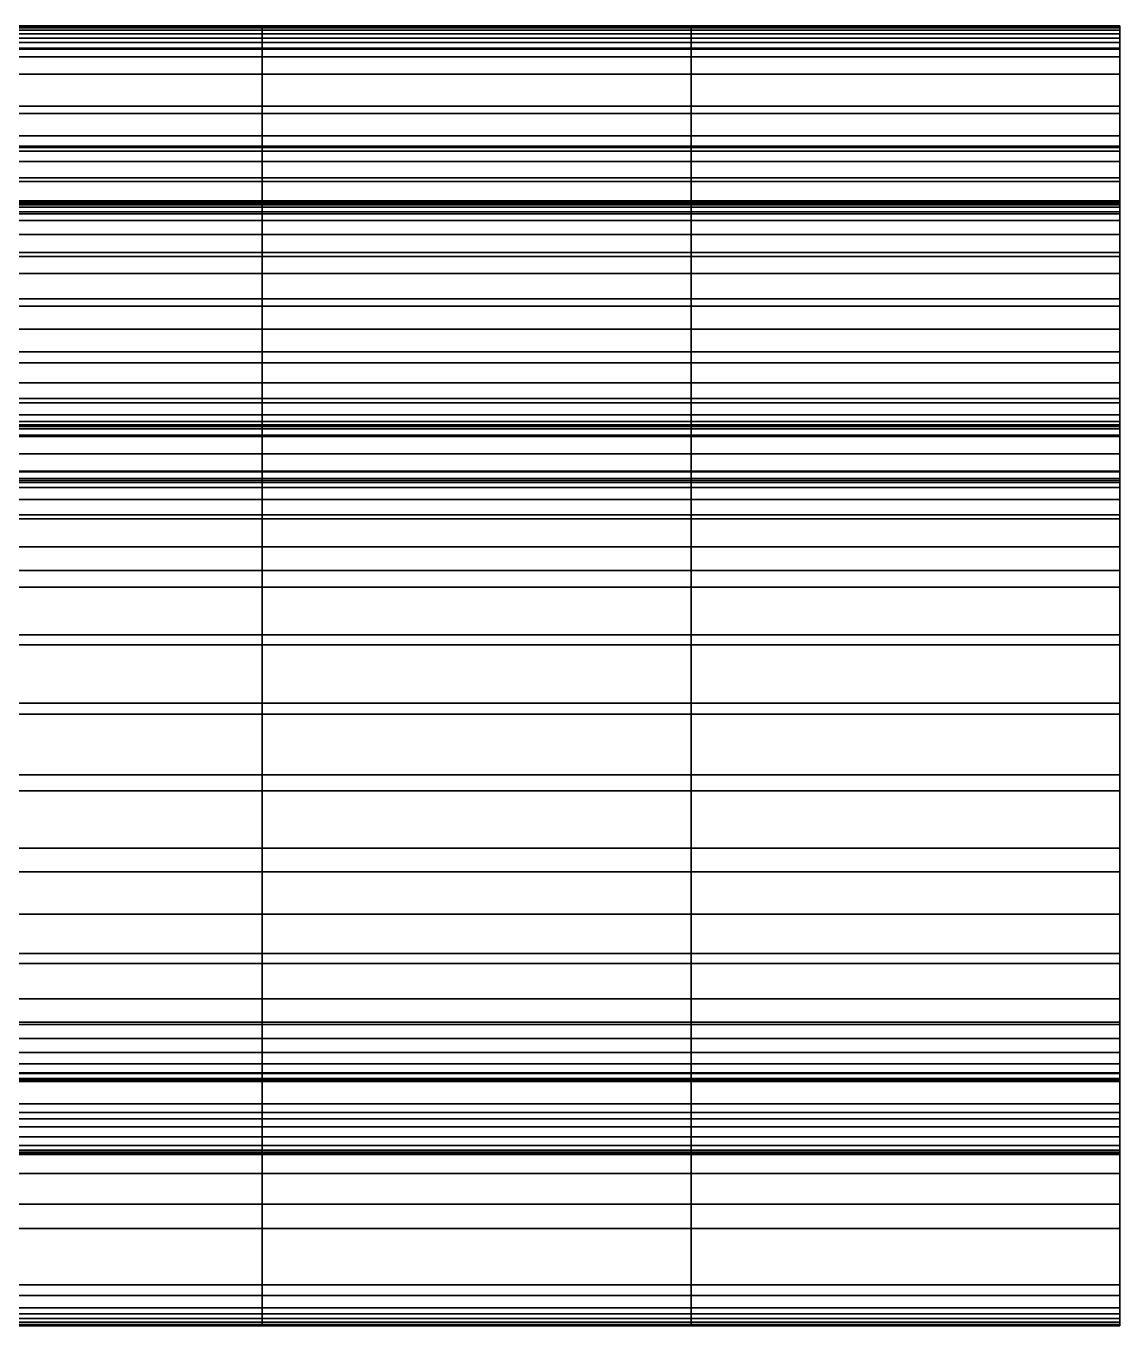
# Model space of a CAD drawing. Header units: inches. Extents: x -89 to 111, y 0 to 7.
# Drawn here: x 104.7 to 111, y 0 to 7.48 of the extents above; entities that cross this region are included whole.
import ezdxf

# ---------------------------------------------------------------- set-up
doc = ezdxf.new("R2010")
doc.units = ezdxf.units.IN
doc.header["$MEASUREMENT"] = 0

msp = doc.modelspace()

# ---------------------------------------------------------------- linework, layer by layer
for points in [[(106.0617, 7.4826, -2.2074), (103.5926, 7.4826, -2.2074), (103.5926, 7.4843, -2.2062), (106.0617, 7.4843, -2.2062)], [(106.0617, 7.4843, -2.2062), (103.5926, 7.4843, -2.2062), (103.5926, 7.4817, -2.0206), (106.0617, 7.4817, -2.0206)], [(106.0617, 7.4778, -2.2079), (103.5926, 7.4778, -2.2079), (103.5926, 7.4826, -2.2074), (106.0617, 7.4826, -2.2074)], [(106.0617, 7.4817, -2.0206), (103.5926, 7.4817, -2.0206), (103.5926, 7.474, -1.4671), (106.0617, 7.474, -1.4671)], [(106.0617, 7.3502, -2.2079), (103.5926, 7.3502, -2.2079), (103.5926, 7.4778, -2.2079), (106.0617, 7.4778, -2.2079)], [(106.0617, 7.474, -1.4671), (103.5926, 7.474, -1.4671), (103.5926, 7.46, -0.9005), (106.0617, 7.46, -0.9005)], [(106.0617, 7.46, -0.9005), (103.5926, 7.46, -0.9005), (103.5926, 7.4385, -0.6755), (106.0617, 7.4385, -0.6755)], [(106.0617, 7.4385, -0.6755), (103.5926, 7.4385, -0.6755), (103.5926, 7.4135, -0.6269), (106.0617, 7.4135, -0.6269)], [(106.0617, 7.4135, -0.6269), (103.5926, 7.4135, -0.6269), (103.5926, 7.3892, -0.59), (106.0617, 7.3892, -0.59)], [(108.5309, 7.4826, -2.2074), (106.0617, 7.4826, -2.2074), (106.0617, 7.4843, -2.2062), (108.5309, 7.4843, -2.2062)], [(108.5309, 7.4843, -2.2062), (106.0617, 7.4843, -2.2062), (106.0617, 7.4817, -2.0206), (108.5309, 7.4817, -2.0206)], [(108.5309, 7.4778, -2.2079), (106.0617, 7.4778, -2.2079), (106.0617, 7.4826, -2.2074), (108.5309, 7.4826, -2.2074)], [(108.5309, 7.4817, -2.0206), (106.0617, 7.4817, -2.0206), (106.0617, 7.474, -1.4671), (108.5309, 7.474, -1.4671)], [(108.5309, 7.3502, -2.2079), (106.0617, 7.3502, -2.2079), (106.0617, 7.4778, -2.2079), (108.5309, 7.4778, -2.2079)], [(108.5309, 7.474, -1.4671), (106.0617, 7.474, -1.4671), (106.0617, 7.46, -0.9005), (108.5309, 7.46, -0.9005)], [(108.5309, 7.46, -0.9005), (106.0617, 7.46, -0.9005), (106.0617, 7.4385, -0.6755), (108.5309, 7.4385, -0.6755)], [(108.5309, 7.4385, -0.6755), (106.0617, 7.4385, -0.6755), (106.0617, 7.4135, -0.6269), (108.5309, 7.4135, -0.6269)], [(108.5309, 7.4135, -0.6269), (106.0617, 7.4135, -0.6269), (106.0617, 7.3892, -0.59), (108.5309, 7.3892, -0.59)], [(111, 7.4843, -2.2062), (111, 7.4826, -2.2074), (108.5309, 7.4826, -2.2074), (108.5309, 7.4843, -2.2062)], [(111, 7.4843, -2.2062), (108.5309, 7.4843, -2.2062), (108.5309, 7.4817, -2.0206), (111, 7.4817, -2.0206)], [(111, 7.4778, -2.2079), (108.5309, 7.4778, -2.2079), (108.5309, 7.4826, -2.2074), (111, 7.4826, -2.2074)], [(111, 7.474, -1.4671), (111, 7.4817, -2.0206), (108.5309, 7.4817, -2.0206), (108.5309, 7.474, -1.4671)], [(111, 7.4778, -2.2079), (111, 7.3502, -2.2079), (108.5309, 7.3502, -2.2079), (108.5309, 7.4778, -2.2079)], [(111, 7.474, -1.4671), (108.5309, 7.474, -1.4671), (108.5309, 7.46, -0.9005), (111, 7.46, -0.9005)], [(111, 7.4385, -0.6755), (111, 7.46, -0.9005), (108.5309, 7.46, -0.9005), (108.5309, 7.4385, -0.6755)], [(111, 7.4385, -0.6755), (108.5309, 7.4385, -0.6755), (108.5309, 7.4135, -0.6269), (111, 7.4135, -0.6269)], [(111, 7.3892, -0.59), (111, 7.4135, -0.6269), (108.5309, 7.4135, -0.6269), (108.5309, 7.3892, -0.59)], [(111, 7.474, -1.4671), (111, 7.46, -0.9005), (111, 7.4385, -0.6755), (111, 7.4135, -0.6269)], [(106.0617, 7.3892, -0.59), (103.5926, 7.3892, -0.59), (103.5926, 7.3566, -0.5653), (106.0617, 7.3566, -0.5653)], [(106.0617, 7.3566, -0.5653), (103.5926, 7.3566, -0.5653), (103.5926, 7.307, -0.5532), (106.0617, 7.307, -0.5532)], [(106.0617, 6.9806, -2.2079), (103.5926, 6.9806, -2.2079), (103.5926, 7.3502, -2.2079), (106.0617, 7.3502, -2.2079)], [(108.5309, 7.3892, -0.59), (106.0617, 7.3892, -0.59), (106.0617, 7.3566, -0.5653), (108.5309, 7.3566, -0.5653)], [(108.5309, 7.3566, -0.5653), (106.0617, 7.3566, -0.5653), (106.0617, 7.307, -0.5532), (108.5309, 7.307, -0.5532)], [(108.5309, 6.9806, -2.2079), (106.0617, 6.9806, -2.2079), (106.0617, 7.3502, -2.2079), (108.5309, 7.3502, -2.2079)], [(111, 7.3892, -0.59), (108.5309, 7.3892, -0.59), (108.5309, 7.3566, -0.5653), (111, 7.3566, -0.5653)], [(111, 7.307, -0.5532), (111, 7.3566, -0.5653), (108.5309, 7.3566, -0.5653), (108.5309, 7.307, -0.5532)], [(111, 7.3502, -2.2079), (111, 6.9806, -2.2079), (108.5309, 6.9806, -2.2079), (108.5309, 7.3502, -2.2079)], [(106.0617, 7.307, -0.5532), (103.5926, 7.307, -0.5532), (103.5926, 7.2069, -0.5488), (106.0617, 7.2069, -0.5488)], [(108.5309, 7.307, -0.5532), (106.0617, 7.307, -0.5532), (106.0617, 7.2069, -0.5488), (108.5309, 7.2069, -0.5488)], [(111, 7.307, -0.5532), (108.5309, 7.307, -0.5532), (108.5309, 7.2069, -0.5488), (111, 7.2069, -0.5488)], [(106.0617, 7.2069, -0.5488), (103.5926, 7.2069, -0.5488), (103.5926, 7.0228, -0.5474), (106.0617, 7.0228, -0.5474)], [(108.5309, 7.2069, -0.5488), (106.0617, 7.2069, -0.5488), (106.0617, 7.0228, -0.5474), (108.5309, 7.0228, -0.5474)], [(111, 7.0228, -0.5474), (111, 7.2069, -0.5488), (108.5309, 7.2069, -0.5488), (108.5309, 7.0228, -0.5474)], [(106.0617, 7.0228, -0.5474), (103.5926, 7.0228, -0.5474), (103.5926, 6.8522, -0.5474), (106.0617, 6.8522, -0.5474)], [(106.0617, 6.6093, -2.2079), (103.5926, 6.6093, -2.2079), (103.5926, 6.9806, -2.2079), (106.0617, 6.9806, -2.2079)], [(108.5309, 7.0228, -0.5474), (106.0617, 7.0228, -0.5474), (106.0617, 6.8522, -0.5474), (108.5309, 6.8522, -0.5474)], [(108.5309, 6.6093, -2.2079), (106.0617, 6.6093, -2.2079), (106.0617, 6.9806, -2.2079), (108.5309, 6.9806, -2.2079)], [(111, 7.0228, -0.5474), (108.5309, 7.0228, -0.5474), (108.5309, 6.8522, -0.5474), (111, 6.8522, -0.5474)], [(111, 6.9806, -2.2079), (111, 6.6093, -2.2079), (108.5309, 6.6093, -2.2079), (108.5309, 6.9806, -2.2079)], [(106.0617, 6.8522, -0.5474), (103.5926, 6.8522, -0.5474), (103.5926, 6.7922, -0.5474), (106.0617, 6.7922, -0.5474)], [(108.5309, 6.8522, -0.5474), (106.0617, 6.8522, -0.5474), (106.0617, 6.7922, -0.5474), (108.5309, 6.7922, -0.5474)], [(111, 6.7922, -0.5474), (111, 6.8522, -0.5474), (108.5309, 6.8522, -0.5474), (108.5309, 6.7922, -0.5474)], [(106.0617, 6.7922, -0.5474), (103.5926, 6.7922, -0.5474), (103.5926, 6.788, -0.546), (106.0617, 6.788, -0.546)], [(106.0617, 6.788, -0.546), (103.5926, 6.788, -0.546), (103.5926, 6.7846, -0.5419), (106.0617, 6.7846, -0.5419)], [(106.0617, 6.7846, -0.5419), (103.5926, 6.7846, -0.5419), (103.5926, 6.763, -0.4989), (106.0617, 6.763, -0.4989)], [(106.0617, 6.763, -0.4989), (103.5926, 6.763, -0.4989), (103.5926, 6.7041, -0.3807), (106.0617, 6.7041, -0.3807)], [(108.5309, 6.7922, -0.5474), (106.0617, 6.7922, -0.5474), (106.0617, 6.788, -0.546), (108.5309, 6.788, -0.546)], [(108.5309, 6.788, -0.546), (106.0617, 6.788, -0.546), (106.0617, 6.7846, -0.5419), (108.5309, 6.7846, -0.5419)], [(108.5309, 6.7846, -0.5419), (106.0617, 6.7846, -0.5419), (106.0617, 6.763, -0.4989), (108.5309, 6.763, -0.4989)], [(108.5309, 6.763, -0.4989), (106.0617, 6.763, -0.4989), (106.0617, 6.7041, -0.3807), (108.5309, 6.7041, -0.3807)], [(111, 6.7922, -0.5474), (108.5309, 6.7922, -0.5474), (108.5309, 6.788, -0.546), (111, 6.788, -0.546)], [(111, 6.7846, -0.5419), (111, 6.788, -0.546), (108.5309, 6.788, -0.546), (108.5309, 6.7846, -0.5419)], [(111, 6.7846, -0.5419), (108.5309, 6.7846, -0.5419), (108.5309, 6.763, -0.4989), (111, 6.763, -0.4989)], [(111, 6.7041, -0.3807), (111, 6.763, -0.4989), (108.5309, 6.763, -0.4989), (108.5309, 6.7041, -0.3807)], [(106.0617, 6.7041, -0.3807), (103.5926, 6.7041, -0.3807), (103.5926, 6.5897, -0.2324), (106.0617, 6.5897, -0.2324)], [(108.5309, 6.7041, -0.3807), (106.0617, 6.7041, -0.3807), (106.0617, 6.5897, -0.2324), (108.5309, 6.5897, -0.2324)], [(108.5309, 6.5897, -0.2324), (111, 6.5897, -0.2324), (111, 6.7041, -0.3807), (108.5309, 6.7041, -0.3807)], [(106.0617, 6.477, -2.2079), (103.5926, 6.477, -2.2079), (103.5926, 6.6093, -2.2079), (106.0617, 6.6093, -2.2079)], [(106.0617, 6.5897, -0.2324), (103.5926, 6.5897, -0.2324), (103.5926, 6.4017, -0.099), (106.0617, 6.4017, -0.099)], [(108.5309, 6.477, -2.2079), (106.0617, 6.477, -2.2079), (106.0617, 6.6093, -2.2079), (108.5309, 6.6093, -2.2079)], [(108.5309, 6.5897, -0.2324), (106.0617, 6.5897, -0.2324), (106.0617, 6.4017, -0.099), (108.5309, 6.4017, -0.099)], [(111, 6.477, -2.2079), (108.5309, 6.477, -2.2079), (108.5309, 6.6093, -2.2079), (111, 6.6093, -2.2079)], [(111, 6.4017, -0.099), (111, 6.5897, -0.2324), (108.5309, 6.5897, -0.2324), (108.5309, 6.4017, -0.099)], [(106.0617, 6.4671, -2.2046), (103.5926, 6.4671, -2.2046), (103.5926, 6.477, -2.2079), (106.0617, 6.477, -2.2079)], [(106.0617, 6.4632, -2.1948), (103.5926, 6.4632, -2.1948), (103.5926, 6.4671, -2.2046), (106.0617, 6.4671, -2.2046)], [(106.0617, 6.4608, -2.1654), (103.5926, 6.4608, -2.1654), (103.5926, 6.4632, -2.1948), (106.0617, 6.4632, -2.1948)], [(106.0617, 6.4552, -2.1034), (103.5926, 6.4552, -2.1034), (103.5926, 6.4608, -2.1654), (106.0617, 6.4608, -2.1654)], [(106.0617, 6.4413, -2.0118), (103.5926, 6.4413, -2.0118), (103.5926, 6.4552, -2.1034), (106.0617, 6.4552, -2.1034)], [(106.0617, 6.4134, -1.8934), (103.5926, 6.4134, -1.8934), (103.5926, 6.4413, -2.0118), (106.0617, 6.4413, -2.0118)], [(108.5309, 6.4671, -2.2046), (106.0617, 6.4671, -2.2046), (106.0617, 6.477, -2.2079), (108.5309, 6.477, -2.2079)], [(108.5309, 6.4632, -2.1948), (106.0617, 6.4632, -2.1948), (106.0617, 6.4671, -2.2046), (108.5309, 6.4671, -2.2046)], [(108.5309, 6.4608, -2.1654), (106.0617, 6.4608, -2.1654), (106.0617, 6.4632, -2.1948), (108.5309, 6.4632, -2.1948)], [(108.5309, 6.4552, -2.1034), (106.0617, 6.4552, -2.1034), (106.0617, 6.4608, -2.1654), (108.5309, 6.4608, -2.1654)], [(108.5309, 6.4413, -2.0118), (106.0617, 6.4413, -2.0118), (106.0617, 6.4552, -2.1034), (108.5309, 6.4552, -2.1034)], [(108.5309, 6.4134, -1.8934), (106.0617, 6.4134, -1.8934), (106.0617, 6.4413, -2.0118), (108.5309, 6.4413, -2.0118)], [(111, 6.477, -2.2079), (111, 6.4671, -2.2046), (108.5309, 6.4671, -2.2046), (108.5309, 6.477, -2.2079)], [(111, 6.4632, -2.1948), (108.5309, 6.4632, -2.1948), (108.5309, 6.4671, -2.2046), (111, 6.4671, -2.2046)], [(111, 6.4632, -2.1948), (111, 6.4608, -2.1654), (108.5309, 6.4608, -2.1654), (108.5309, 6.4632, -2.1948)], [(111, 6.4552, -2.1034), (108.5309, 6.4552, -2.1034), (108.5309, 6.4608, -2.1654), (111, 6.4608, -2.1654)], [(111, 6.4552, -2.1034), (111, 6.4413, -2.0118), (108.5309, 6.4413, -2.0118), (108.5309, 6.4552, -2.1034)], [(111, 6.4134, -1.8934), (108.5309, 6.4134, -1.8934), (108.5309, 6.4413, -2.0118), (111, 6.4413, -2.0118)], [(106.0617, 6.3637, -1.762), (103.5926, 6.3637, -1.762), (103.5926, 6.4134, -1.8934), (106.0617, 6.4134, -1.8934)], [(106.0617, 6.4017, -0.099), (103.5926, 6.4017, -0.099), (103.5926, 6.1568, -0.0133), (106.0617, 6.1568, -0.0133)], [(106.0617, 6.2839, -1.6313), (103.5926, 6.2839, -1.6313), (103.5926, 6.3637, -1.762), (106.0617, 6.3637, -1.762)], [(108.5309, 6.3637, -1.762), (106.0617, 6.3637, -1.762), (106.0617, 6.4134, -1.8934), (108.5309, 6.4134, -1.8934)], [(108.5309, 6.4017, -0.099), (106.0617, 6.4017, -0.099), (106.0617, 6.1568, -0.0133), (108.5309, 6.1568, -0.0133)], [(108.5309, 6.2839, -1.6313), (106.0617, 6.2839, -1.6313), (106.0617, 6.3637, -1.762), (108.5309, 6.3637, -1.762)], [(111, 6.4134, -1.8934), (111, 6.3637, -1.762), (108.5309, 6.3637, -1.762), (108.5309, 6.4134, -1.8934)], [(111, 6.1568, -0.0133), (111, 6.4017, -0.099), (108.5309, 6.4017, -0.099), (108.5309, 6.1568, -0.0133)], [(111, 6.3637, -1.762), (111, 6.2839, -1.6313), (108.5309, 6.2839, -1.6313), (108.5309, 6.3637, -1.762)], [(106.0617, 6.1801, -1.5038), (103.5926, 6.1801, -1.5038), (103.5926, 6.2839, -1.6313), (106.0617, 6.2839, -1.6313)], [(108.5309, 6.1801, -1.5038), (106.0617, 6.1801, -1.5038), (106.0617, 6.2839, -1.6313), (108.5309, 6.2839, -1.6313)], [(111, 6.2839, -1.6313), (111, 6.1801, -1.5038), (108.5309, 6.1801, -1.5038), (108.5309, 6.2839, -1.6313)], [(106.0617, 6.0584, -1.3817), (103.5926, 6.0584, -1.3817), (103.5926, 6.1801, -1.5038), (106.0617, 6.1801, -1.5038)], [(106.0617, 6.1568, -0.0133), (103.5926, 6.1568, -0.0133), (103.5926, 5.8717, -0.0079), (106.0617, 5.8717, -0.0079)], [(108.5309, 6.0584, -1.3817), (106.0617, 6.0584, -1.3817), (106.0617, 6.1801, -1.5038), (108.5309, 6.1801, -1.5038)], [(108.5309, 6.1568, -0.0133), (106.0617, 6.1568, -0.0133), (106.0617, 5.8717, -0.0079), (108.5309, 5.8717, -0.0079)], [(111, 6.0584, -1.3817), (108.5309, 6.0584, -1.3817), (108.5309, 6.1801, -1.5038), (111, 6.1801, -1.5038)], [(111, 5.8717, -0.0079), (111, 6.1568, -0.0133), (108.5309, 6.1568, -0.0133), (108.5309, 5.8717, -0.0079)], [(106.0617, 5.9132, -1.2826), (103.5926, 5.9132, -1.2826), (103.5926, 6.0584, -1.3817), (106.0617, 6.0584, -1.3817)], [(108.5309, 5.9132, -1.2826), (106.0617, 5.9132, -1.2826), (106.0617, 6.0584, -1.3817), (108.5309, 6.0584, -1.3817)], [(111, 6.0584, -1.3817), (111, 5.9132, -1.2826), (108.5309, 5.9132, -1.2826), (108.5309, 6.0584, -1.3817)], [(106.0617, 5.7385, -1.2243), (103.5926, 5.7385, -1.2243), (103.5926, 5.9132, -1.2826), (106.0617, 5.9132, -1.2826)], [(106.0617, 5.8717, -0.0079), (103.5926, 5.8717, -0.0079), (103.5926, 5.6083, -0.0631), (106.0617, 5.6083, -0.0631)], [(108.5309, 5.7385, -1.2243), (106.0617, 5.7385, -1.2243), (106.0617, 5.9132, -1.2826), (108.5309, 5.9132, -1.2826)], [(108.5309, 5.8717, -0.0079), (106.0617, 5.8717, -0.0079), (106.0617, 5.6083, -0.0631), (108.5309, 5.6083, -0.0631)], [(111, 5.9132, -1.2826), (111, 5.7385, -1.2243), (108.5309, 5.7385, -1.2243), (108.5309, 5.9132, -1.2826)], [(111, 5.6083, -0.0631), (111, 5.8717, -0.0079), (108.5309, 5.8717, -0.0079), (108.5309, 5.6083, -0.0631)], [(106.0617, 5.5438, -1.2026), (103.5926, 5.5438, -1.2026), (103.5926, 5.7385, -1.2243), (106.0617, 5.7385, -1.2243)], [(108.5309, 5.5438, -1.2026), (106.0617, 5.5438, -1.2026), (106.0617, 5.7385, -1.2243), (108.5309, 5.7385, -1.2243)], [(111, 5.7385, -1.2243), (111, 5.5438, -1.2026), (108.5309, 5.5438, -1.2026), (108.5309, 5.7385, -1.2243)], [(106.0617, 5.6083, -0.0631), (103.5926, 5.6083, -0.0631), (103.5926, 5.4289, -0.1589), (106.0617, 5.4289, -0.1589)], [(106.0617, 5.3384, -1.2136), (103.5926, 5.3384, -1.2136), (103.5926, 5.5438, -1.2026), (106.0617, 5.5438, -1.2026)], [(108.5309, 5.6083, -0.0631), (106.0617, 5.6083, -0.0631), (106.0617, 5.4289, -0.1589), (108.5309, 5.4289, -0.1589)], [(108.5309, 5.3384, -1.2136), (106.0617, 5.3384, -1.2136), (106.0617, 5.5438, -1.2026), (108.5309, 5.5438, -1.2026)], [(111, 5.4289, -0.1589), (111, 5.6083, -0.0631), (108.5309, 5.6083, -0.0631), (108.5309, 5.4289, -0.1589)], [(111, 5.5438, -1.2026), (111, 5.3384, -1.2136), (108.5309, 5.3384, -1.2136), (108.5309, 5.5438, -1.2026)], [(106.0617, 5.4289, -0.1589), (103.5926, 5.4289, -0.1589), (103.5926, 5.314, -0.2696), (106.0617, 5.314, -0.2696)], [(108.5309, 5.4289, -0.1589), (106.0617, 5.4289, -0.1589), (106.0617, 5.314, -0.2696), (108.5309, 5.314, -0.2696)], [(111, 5.4289, -0.1589), (108.5309, 5.4289, -0.1589), (108.5309, 5.314, -0.2696), (111, 5.314, -0.2696)], [(106.0617, 5.1275, -1.2626), (103.5926, 5.1275, -1.2626), (103.5926, 5.3384, -1.2136), (106.0617, 5.3384, -1.2136)], [(108.5309, 5.1275, -1.2626), (106.0617, 5.1275, -1.2626), (106.0617, 5.3384, -1.2136), (108.5309, 5.3384, -1.2136)], [(111, 5.3384, -1.2136), (111, 5.1275, -1.2626), (108.5309, 5.1275, -1.2626), (108.5309, 5.3384, -1.2136)], [(106.0617, 5.314, -0.2696), (103.5926, 5.314, -0.2696), (103.5926, 5.2444, -0.3697), (106.0617, 5.2444, -0.3697)], [(106.0617, 5.2444, -0.3697), (103.5926, 5.2444, -0.3697), (103.5926, 5.2068, -0.442), (106.0617, 5.2068, -0.442)], [(108.5309, 5.314, -0.2696), (106.0617, 5.314, -0.2696), (106.0617, 5.2444, -0.3697), (108.5309, 5.2444, -0.3697)], [(108.5309, 5.2444, -0.3697), (106.0617, 5.2444, -0.3697), (106.0617, 5.2068, -0.442), (108.5309, 5.2068, -0.442)], [(111, 5.2444, -0.3697), (111, 5.314, -0.2696), (108.5309, 5.314, -0.2696), (108.5309, 5.2444, -0.3697)], [(111, 5.2444, -0.3697), (108.5309, 5.2444, -0.3697), (108.5309, 5.2068, -0.442), (111, 5.2068, -0.442)], [(106.0617, 5.2068, -0.442), (103.5926, 5.2068, -0.442), (103.5926, 5.1879, -0.4695), (106.0617, 5.1879, -0.4695)], [(106.0617, 5.1879, -0.4695), (103.5926, 5.1879, -0.4695), (103.5926, 5.177, -0.4731), (106.0617, 5.177, -0.4731)], [(106.0617, 5.177, -0.4731), (103.5926, 5.177, -0.4731), (103.5926, 5.1637, -0.474), (106.0617, 5.1637, -0.474)], [(108.5309, 5.2068, -0.442), (106.0617, 5.2068, -0.442), (106.0617, 5.1879, -0.4695), (108.5309, 5.1879, -0.4695)], [(108.5309, 5.1879, -0.4695), (106.0617, 5.1879, -0.4695), (106.0617, 5.177, -0.4731), (108.5309, 5.177, -0.4731)], [(108.5309, 5.177, -0.4731), (106.0617, 5.177, -0.4731), (106.0617, 5.1637, -0.474), (108.5309, 5.1637, -0.474)], [(111, 5.1879, -0.4695), (111, 5.2068, -0.442), (108.5309, 5.2068, -0.442), (108.5309, 5.1879, -0.4695)], [(111, 5.1879, -0.4695), (108.5309, 5.1879, -0.4695), (108.5309, 5.177, -0.4731), (111, 5.177, -0.4731)], [(111, 5.1637, -0.474), (111, 5.177, -0.4731), (108.5309, 5.177, -0.4731), (108.5309, 5.1637, -0.474)], [(106.0617, 5.1637, -0.474), (103.5926, 5.1637, -0.474), (103.5926, 5.1204, -0.4709), (106.0617, 5.1204, -0.4709)], [(106.0617, 4.9162, -1.3549), (103.5926, 4.9162, -1.3549), (103.5926, 5.1275, -1.2626), (106.0617, 5.1275, -1.2626)], [(106.0617, 5.1204, -0.4709), (103.5926, 5.1204, -0.4709), (103.5926, 5.0197, -0.4629), (106.0617, 5.0197, -0.4629)], [(108.5309, 5.1637, -0.474), (106.0617, 5.1637, -0.474), (106.0617, 5.1204, -0.4709), (108.5309, 5.1204, -0.4709)], [(108.5309, 4.9162, -1.3549), (106.0617, 4.9162, -1.3549), (106.0617, 5.1275, -1.2626), (108.5309, 5.1275, -1.2626)], [(108.5309, 5.1204, -0.4709), (106.0617, 5.1204, -0.4709), (106.0617, 5.0197, -0.4629), (108.5309, 5.0197, -0.4629)], [(111, 5.1637, -0.474), (108.5309, 5.1637, -0.474), (108.5309, 5.1204, -0.4709), (111, 5.1204, -0.4709)], [(111, 4.9162, -1.3549), (108.5309, 4.9162, -1.3549), (108.5309, 5.1275, -1.2626), (111, 5.1275, -1.2626)], [(111, 5.0197, -0.4629), (111, 5.1204, -0.4709), (108.5309, 5.1204, -0.4709), (108.5309, 5.0197, -0.4629)], [(106.0617, 5.0197, -0.4629), (103.5926, 5.0197, -0.4629), (103.5926, 4.9197, -0.4547), (106.0617, 4.9197, -0.4547)], [(108.5309, 5.0197, -0.4629), (106.0617, 5.0197, -0.4629), (106.0617, 4.9197, -0.4547), (108.5309, 4.9197, -0.4547)], [(111, 5.0197, -0.4629), (108.5309, 5.0197, -0.4629), (108.5309, 4.9197, -0.4547), (111, 4.9197, -0.4547)], [(106.0617, 4.9197, -0.4547), (103.5926, 4.9197, -0.4547), (103.5926, 4.8786, -0.4513), (106.0617, 4.8786, -0.4513)], [(106.0617, 4.6684, -1.4649), (103.5926, 4.6684, -1.4649), (103.5926, 4.9162, -1.3549), (106.0617, 4.9162, -1.3549)], [(106.0617, 4.8786, -0.4513), (103.5926, 4.8786, -0.4513), (103.5926, 4.8672, -0.4519), (106.0617, 4.8672, -0.4519)], [(106.0617, 4.8672, -0.4519), (103.5926, 4.8672, -0.4519), (103.5926, 4.8559, -0.4559), (106.0617, 4.8559, -0.4559)], [(108.5309, 4.9197, -0.4547), (106.0617, 4.9197, -0.4547), (106.0617, 4.8786, -0.4513), (108.5309, 4.8786, -0.4513)], [(108.5309, 4.6684, -1.4649), (106.0617, 4.6684, -1.4649), (106.0617, 4.9162, -1.3549), (108.5309, 4.9162, -1.3549)], [(108.5309, 4.8786, -0.4513), (106.0617, 4.8786, -0.4513), (106.0617, 4.8672, -0.4519), (108.5309, 4.8672, -0.4519)], [(108.5309, 4.8672, -0.4519), (106.0617, 4.8672, -0.4519), (106.0617, 4.8559, -0.4559), (108.5309, 4.8559, -0.4559)], [(111, 4.8786, -0.4513), (111, 4.9197, -0.4547), (108.5309, 4.9197, -0.4547), (108.5309, 4.8786, -0.4513)], [(111, 4.9162, -1.3549), (111, 4.6684, -1.4649), (108.5309, 4.6684, -1.4649), (108.5309, 4.9162, -1.3549)], [(111, 4.8786, -0.4513), (108.5309, 4.8786, -0.4513), (108.5309, 4.8672, -0.4519), (111, 4.8672, -0.4519)], [(111, 4.8559, -0.4559), (111, 4.8672, -0.4519), (108.5309, 4.8672, -0.4519), (108.5309, 4.8559, -0.4559)], [(106.0617, 4.8559, -0.4559), (103.5926, 4.8559, -0.4559), (103.5926, 4.8257, -0.4741), (106.0617, 4.8257, -0.4741)], [(106.0617, 4.8257, -0.4741), (103.5926, 4.8257, -0.4741), (103.5926, 4.7575, -0.517), (106.0617, 4.7575, -0.517)], [(108.5309, 4.8559, -0.4559), (106.0617, 4.8559, -0.4559), (106.0617, 4.8257, -0.4741), (108.5309, 4.8257, -0.4741)], [(108.5309, 4.8257, -0.4741), (106.0617, 4.8257, -0.4741), (106.0617, 4.7575, -0.517), (108.5309, 4.7575, -0.517)], [(111, 4.8559, -0.4559), (108.5309, 4.8559, -0.4559), (108.5309, 4.8257, -0.4741), (111, 4.8257, -0.4741)], [(108.5309, 4.7575, -0.517), (111, 4.7575, -0.517), (111, 4.8257, -0.4741), (108.5309, 4.8257, -0.4741)], [(106.0617, 4.7575, -0.517), (103.5926, 4.7575, -0.517), (103.5926, 4.646, -0.5773), (106.0617, 4.646, -0.5773)], [(108.5309, 4.7575, -0.517), (106.0617, 4.7575, -0.517), (106.0617, 4.646, -0.5773), (108.5309, 4.646, -0.5773)], [(108.5309, 4.646, -0.5773), (111, 4.646, -0.5773), (111, 4.7575, -0.517), (108.5309, 4.7575, -0.517)], [(106.0617, 4.3481, -1.567), (103.5926, 4.3481, -1.567), (103.5926, 4.6684, -1.4649), (106.0617, 4.6684, -1.4649)], [(106.0617, 4.646, -0.5773), (103.5926, 4.646, -0.5773), (103.5926, 4.4855, -0.6475), (106.0617, 4.4855, -0.6475)], [(108.5309, 4.3481, -1.567), (106.0617, 4.3481, -1.567), (106.0617, 4.6684, -1.4649), (108.5309, 4.6684, -1.4649)], [(108.5309, 4.646, -0.5773), (106.0617, 4.646, -0.5773), (106.0617, 4.4855, -0.6475), (108.5309, 4.4855, -0.6475)], [(111, 4.6684, -1.4649), (111, 4.3481, -1.567), (108.5309, 4.3481, -1.567), (108.5309, 4.6684, -1.4649)], [(111, 4.4855, -0.6475), (111, 4.646, -0.5773), (108.5309, 4.646, -0.5773), (108.5309, 4.4855, -0.6475)], [(106.0617, 4.4855, -0.6475), (103.5926, 4.4855, -0.6475), (103.5926, 4.2519, -0.7273), (106.0617, 4.2519, -0.7273)], [(108.5309, 4.4855, -0.6475), (106.0617, 4.4855, -0.6475), (106.0617, 4.2519, -0.7273), (108.5309, 4.2519, -0.7273)], [(111, 4.2519, -0.7273), (111, 4.4855, -0.6475), (108.5309, 4.4855, -0.6475), (108.5309, 4.2519, -0.7273)], [(106.0617, 3.9788, -1.6608), (103.5926, 3.9788, -1.6608), (103.5926, 4.3481, -1.567), (106.0617, 4.3481, -1.567)], [(108.5309, 3.9788, -1.6608), (106.0617, 3.9788, -1.6608), (106.0617, 4.3481, -1.567), (108.5309, 4.3481, -1.567)], [(111, 4.3481, -1.567), (111, 3.9788, -1.6608), (108.5309, 3.9788, -1.6608), (108.5309, 4.3481, -1.567)], [(106.0617, 4.2519, -0.7273), (103.5926, 4.2519, -0.7273), (103.5926, 3.9211, -0.8165), (106.0617, 3.9211, -0.8165)], [(108.5309, 4.2519, -0.7273), (106.0617, 4.2519, -0.7273), (106.0617, 3.9211, -0.8165), (108.5309, 3.9211, -0.8165)], [(111, 3.9211, -0.8165), (111, 4.2519, -0.7273), (108.5309, 4.2519, -0.7273), (108.5309, 3.9211, -0.8165)], [(106.0617, 3.5845, -1.7464), (103.5926, 3.5845, -1.7464), (103.5926, 3.9788, -1.6608), (106.0617, 3.9788, -1.6608)], [(108.5309, 3.5845, -1.7464), (106.0617, 3.5845, -1.7464), (106.0617, 3.9788, -1.6608), (108.5309, 3.9788, -1.6608)], [(111, 3.5845, -1.7464), (108.5309, 3.5845, -1.7464), (108.5309, 3.9788, -1.6608), (111, 3.9788, -1.6608)], [(106.0617, 3.9211, -0.8165), (103.5926, 3.9211, -0.8165), (103.5926, 3.521, -0.8966), (106.0617, 3.521, -0.8966)], [(108.5309, 3.9211, -0.8165), (106.0617, 3.9211, -0.8165), (106.0617, 3.521, -0.8966), (108.5309, 3.521, -0.8966)], [(111, 3.9211, -0.8165), (108.5309, 3.9211, -0.8165), (108.5309, 3.521, -0.8966), (111, 3.521, -0.8966)], [(106.0617, 3.1723, -1.809), (103.5926, 3.1723, -1.809), (103.5926, 3.5845, -1.7464), (106.0617, 3.5845, -1.7464)], [(106.0617, 3.521, -0.8966), (103.5926, 3.521, -0.8966), (103.5926, 3.0792, -0.9491), (106.0617, 3.0792, -0.9491)], [(108.5309, 3.1723, -1.809), (106.0617, 3.1723, -1.809), (106.0617, 3.5845, -1.7464), (108.5309, 3.5845, -1.7464)], [(108.5309, 3.521, -0.8966), (106.0617, 3.521, -0.8966), (106.0617, 3.0792, -0.9491), (108.5309, 3.0792, -0.9491)], [(111, 3.5845, -1.7464), (111, 3.1723, -1.809), (108.5309, 3.1723, -1.809), (108.5309, 3.5845, -1.7464)], [(111, 3.0792, -0.9491), (111, 3.521, -0.8966), (108.5309, 3.521, -0.8966), (108.5309, 3.0792, -0.9491)], [(106.0617, 2.7495, -1.8339), (103.5926, 2.7495, -1.8339), (103.5926, 3.1723, -1.809), (106.0617, 3.1723, -1.809)], [(108.5309, 2.7495, -1.8339), (106.0617, 2.7495, -1.8339), (106.0617, 3.1723, -1.809), (108.5309, 3.1723, -1.809)], [(111, 2.7495, -1.8339), (108.5309, 2.7495, -1.8339), (108.5309, 3.1723, -1.809), (111, 3.1723, -1.809)], [(106.0617, 3.0792, -0.9491), (103.5926, 3.0792, -0.9491), (103.5926, 2.6141, -0.9722), (106.0617, 2.6141, -0.9722)], [(108.5309, 3.0792, -0.9491), (106.0617, 3.0792, -0.9491), (106.0617, 2.6141, -0.9722), (108.5309, 2.6141, -0.9722)], [(111, 2.6141, -0.9722), (111, 3.0792, -0.9491), (108.5309, 3.0792, -0.9491), (108.5309, 2.6141, -0.9722)], [(106.0617, 2.3692, -1.8389), (103.5926, 2.3692, -1.8389), (103.5926, 2.7495, -1.8339), (106.0617, 2.7495, -1.8339)], [(108.5309, 2.3692, -1.8389), (106.0617, 2.3692, -1.8389), (106.0617, 2.7495, -1.8339), (108.5309, 2.7495, -1.8339)], [(111, 2.7495, -1.8339), (111, 2.3692, -1.8389), (108.5309, 2.3692, -1.8389), (108.5309, 2.7495, -1.8339)], [(106.0617, 2.6141, -0.9722), (103.5926, 2.6141, -0.9722), (103.5926, 2.1439, -0.9643), (106.0617, 2.1439, -0.9643)], [(108.5309, 2.6141, -0.9722), (106.0617, 2.6141, -0.9722), (106.0617, 2.1439, -0.9643), (108.5309, 2.1439, -0.9643)], [(111, 2.1439, -0.9643), (111, 2.6141, -0.9722), (108.5309, 2.6141, -0.9722), (108.5309, 2.1439, -0.9643)], [(106.0617, 2.0845, -1.8419), (103.5926, 2.0845, -1.8419), (103.5926, 2.3692, -1.8389), (106.0617, 2.3692, -1.8389)], [(108.5309, 2.0845, -1.8419), (106.0617, 2.0845, -1.8419), (106.0617, 2.3692, -1.8389), (108.5309, 2.3692, -1.8389)], [(111, 2.3692, -1.8389), (111, 2.0845, -1.8419), (108.5309, 2.0845, -1.8419), (108.5309, 2.3692, -1.8389)], [(106.0617, 2.1439, -0.9643), (103.5926, 2.1439, -0.9643), (103.5926, 1.7345, -0.9347), (106.0617, 1.7345, -0.9347)], [(108.5309, 2.1439, -0.9643), (106.0617, 2.1439, -0.9643), (106.0617, 1.7345, -0.9347), (108.5309, 1.7345, -0.9347)], [(111, 2.1439, -0.9643), (108.5309, 2.1439, -0.9643), (108.5309, 1.7345, -0.9347), (111, 1.7345, -0.9347)], [(106.0617, 1.8817, -1.849), (103.5926, 1.8817, -1.849), (103.5926, 2.0845, -1.8419), (106.0617, 2.0845, -1.8419)], [(108.5309, 1.8817, -1.849), (106.0617, 1.8817, -1.849), (106.0617, 2.0845, -1.8419), (108.5309, 2.0845, -1.8419)], [(111, 2.0845, -1.8419), (111, 1.8817, -1.849), (108.5309, 1.8817, -1.849), (108.5309, 2.0845, -1.8419)], [(106.0617, 1.7471, -1.8662), (103.5926, 1.7471, -1.8662), (103.5926, 1.8817, -1.849), (106.0617, 1.8817, -1.849)], [(108.5309, 1.7471, -1.8662), (106.0617, 1.7471, -1.8662), (106.0617, 1.8817, -1.849), (108.5309, 1.8817, -1.849)], [(111, 1.8817, -1.849), (111, 1.7471, -1.8662), (108.5309, 1.7471, -1.8662), (108.5309, 1.8817, -1.849)], [(106.0617, 1.6533, -1.9027), (103.5926, 1.6533, -1.9027), (103.5926, 1.7471, -1.8662), (106.0617, 1.7471, -1.8662)], [(106.0617, 1.7345, -0.9347), (103.5926, 1.7345, -0.9347), (103.5926, 1.4518, -0.8929), (106.0617, 1.4518, -0.8929)], [(108.5309, 1.6533, -1.9027), (106.0617, 1.6533, -1.9027), (106.0617, 1.7471, -1.8662), (108.5309, 1.7471, -1.8662)], [(108.5309, 1.7345, -0.9347), (106.0617, 1.7345, -0.9347), (106.0617, 1.4518, -0.8929), (108.5309, 1.4518, -0.8929)], [(111, 1.7471, -1.8662), (111, 1.6533, -1.9027), (108.5309, 1.6533, -1.9027), (108.5309, 1.7471, -1.8662)], [(111, 1.4518, -0.8929), (111, 1.7345, -0.9347), (108.5309, 1.7345, -0.9347), (108.5309, 1.4518, -0.8929)], [(106.0617, 1.5728, -1.9678), (103.5926, 1.5728, -1.9678), (103.5926, 1.6533, -1.9027), (106.0617, 1.6533, -1.9027)], [(108.5309, 1.5728, -1.9678), (106.0617, 1.5728, -1.9678), (106.0617, 1.6533, -1.9027), (108.5309, 1.6533, -1.9027)], [(111, 1.6533, -1.9027), (111, 1.5728, -1.9678), (108.5309, 1.5728, -1.9678), (108.5309, 1.6533, -1.9027)], [(106.0617, 1.5068, -2.046), (103.5926, 1.5068, -2.046), (103.5926, 1.5728, -1.9678), (106.0617, 1.5728, -1.9678)], [(108.5309, 1.5068, -2.046), (106.0617, 1.5068, -2.046), (106.0617, 1.5728, -1.9678), (108.5309, 1.5728, -1.9678)], [(111, 1.5728, -1.9678), (111, 1.5068, -2.046), (108.5309, 1.5068, -2.046), (108.5309, 1.5728, -1.9678)], [(106.0617, 1.4563, -2.122), (103.5926, 1.4563, -2.122), (103.5926, 1.5068, -2.046), (106.0617, 1.5068, -2.046)], [(108.5309, 1.4563, -2.122), (106.0617, 1.4563, -2.122), (106.0617, 1.5068, -2.046), (108.5309, 1.5068, -2.046)], [(111, 1.5068, -2.046), (111, 1.4563, -2.122), (108.5309, 1.4563, -2.122), (108.5309, 1.5068, -2.046)], [(106.0617, 1.4241, -2.1787), (103.5926, 1.4241, -2.1787), (103.5926, 1.4563, -2.122), (106.0617, 1.4563, -2.122)], [(106.0617, 1.4518, -0.8929), (103.5926, 1.4518, -0.8929), (103.5926, 1.2769, -0.8555), (106.0617, 1.2769, -0.8555)], [(106.0617, 1.4127, -2.1988), (103.5926, 1.4127, -2.1988), (103.5926, 1.4241, -2.1787), (106.0617, 1.4241, -2.1787)], [(108.5309, 1.4241, -2.1787), (106.0617, 1.4241, -2.1787), (106.0617, 1.4563, -2.122), (108.5309, 1.4563, -2.122)], [(108.5309, 1.4518, -0.8929), (106.0617, 1.4518, -0.8929), (106.0617, 1.2769, -0.8555), (108.5309, 1.2769, -0.8555)], [(108.5309, 1.4127, -2.1988), (106.0617, 1.4127, -2.1988), (106.0617, 1.4241, -2.1787), (108.5309, 1.4241, -2.1787)], [(111, 1.4563, -2.122), (111, 1.4241, -2.1787), (108.5309, 1.4241, -2.1787), (108.5309, 1.4563, -2.122)], [(111, 1.2769, -0.8555), (111, 1.4518, -0.8929), (108.5309, 1.4518, -0.8929), (108.5309, 1.2769, -0.8555)], [(111, 1.4127, -2.1988), (108.5309, 1.4127, -2.1988), (108.5309, 1.4241, -2.1787), (111, 1.4241, -2.1787)], [(106.0617, 1.4107, -2.2002), (103.5926, 1.4107, -2.2002), (103.5926, 1.4127, -2.1988), (106.0617, 1.4127, -2.1988)], [(106.0617, 1.4068, -2.2007), (103.5926, 1.4068, -2.2007), (103.5926, 1.4107, -2.2002), (106.0617, 1.4107, -2.2002)], [(106.0617, 1.2276, -2.2013), (103.5926, 1.2276, -2.2013), (103.5926, 1.4068, -2.2007), (106.0617, 1.4068, -2.2007)], [(108.5309, 1.4107, -2.2002), (106.0617, 1.4107, -2.2002), (106.0617, 1.4127, -2.1988), (108.5309, 1.4127, -2.1988)], [(108.5309, 1.4068, -2.2007), (106.0617, 1.4068, -2.2007), (106.0617, 1.4107, -2.2002), (108.5309, 1.4107, -2.2002)], [(108.5309, 1.2276, -2.2013), (106.0617, 1.2276, -2.2013), (106.0617, 1.4068, -2.2007), (108.5309, 1.4068, -2.2007)], [(111, 1.4127, -2.1988), (111, 1.4107, -2.2002), (108.5309, 1.4107, -2.2002), (108.5309, 1.4127, -2.1988)], [(111, 1.4068, -2.2007), (108.5309, 1.4068, -2.2007), (108.5309, 1.4107, -2.2002), (111, 1.4107, -2.2002)], [(111, 1.4068, -2.2007), (111, 1.2276, -2.2013), (108.5309, 1.2276, -2.2013), (108.5309, 1.4068, -2.2007)], [(106.0617, 1.2769, -0.8555), (103.5926, 1.2769, -0.8555), (103.5926, 1.191, -0.8393), (106.0617, 1.191, -0.8393)], [(108.5309, 1.2769, -0.8555), (106.0617, 1.2769, -0.8555), (106.0617, 1.191, -0.8393), (108.5309, 1.191, -0.8393)], [(111, 1.191, -0.8393), (111, 1.2769, -0.8555), (108.5309, 1.2769, -0.8555), (108.5309, 1.191, -0.8393)], [(106.0617, 0.6999, -2.203), (103.5926, 0.6999, -2.203), (103.5926, 1.2276, -2.2013), (106.0617, 1.2276, -2.2013)], [(108.5309, 0.6999, -2.203), (106.0617, 0.6999, -2.203), (106.0617, 1.2276, -2.2013), (108.5309, 1.2276, -2.2013)], [(111, 1.2276, -2.2013), (111, 0.6999, -2.203), (108.5309, 0.6999, -2.203), (108.5309, 1.2276, -2.2013)], [(106.0617, 1.191, -0.8393), (103.5926, 1.191, -0.8393), (103.5926, 1.1443, -0.8407), (106.0617, 1.1443, -0.8407)], [(106.0617, 1.1443, -0.8407), (103.5926, 1.1443, -0.8407), (103.5926, 1.087, -0.8565), (106.0617, 1.087, -0.8565)], [(108.5309, 1.191, -0.8393), (106.0617, 1.191, -0.8393), (106.0617, 1.1443, -0.8407), (108.5309, 1.1443, -0.8407)], [(108.5309, 1.1443, -0.8407), (106.0617, 1.1443, -0.8407), (106.0617, 1.087, -0.8565), (108.5309, 1.087, -0.8565)], [(111, 1.191, -0.8393), (108.5309, 1.191, -0.8393), (108.5309, 1.1443, -0.8407), (111, 1.1443, -0.8407)], [(111, 1.087, -0.8565), (111, 1.1443, -0.8407), (108.5309, 1.1443, -0.8407), (108.5309, 1.087, -0.8565)], [(106.0617, 1.087, -0.8565), (103.5926, 1.087, -0.8565), (103.5926, 1.0366, -0.8876), (106.0617, 1.0366, -0.8876)], [(108.5309, 1.087, -0.8565), (106.0617, 1.087, -0.8565), (106.0617, 1.0366, -0.8876), (108.5309, 1.0366, -0.8876)], [(111, 1.0366, -0.8876), (111, 1.087, -0.8565), (108.5309, 1.087, -0.8565), (108.5309, 1.0366, -0.8876)], [(106.0617, 1.0366, -0.8876), (103.5926, 1.0366, -0.8876), (103.5926, 1.0105, -0.9353), (106.0617, 1.0105, -0.9353)], [(106.0617, 1.0105, -0.9353), (103.5926, 1.0105, -0.9353), (103.5926, 0.9995, -0.9848), (106.0617, 0.9995, -0.9848)], [(106.0617, 0.9995, -0.9848), (103.5926, 0.9995, -0.9848), (103.5926, 0.9948, -1.0217), (106.0617, 0.9948, -1.0217)], [(106.0617, 0.9948, -1.0217), (103.5926, 0.9948, -1.0217), (103.5926, 0.9936, -1.0456), (106.0617, 0.9936, -1.0456)], [(106.0617, 0.9936, -1.0456), (103.5926, 0.9936, -1.0456), (103.5926, 0.9932, -1.0566), (106.0617, 0.9932, -1.0566)], [(106.0617, 0.9932, -1.0566), (103.5926, 0.9932, -1.0566), (103.5926, 0.9915, -1.0601), (106.0617, 0.9915, -1.0601)], [(106.0617, 0.9915, -1.0601), (103.5926, 0.9915, -1.0601), (103.5926, 0.986, -1.0612), (106.0617, 0.986, -1.0612)], [(106.0617, 0.986, -1.0612), (103.5926, 0.986, -1.0612), (103.5926, 0.8755, -1.0612), (106.0617, 0.8755, -1.0612)], [(108.5309, 1.0366, -0.8876), (106.0617, 1.0366, -0.8876), (106.0617, 1.0105, -0.9353), (108.5309, 1.0105, -0.9353)], [(108.5309, 1.0105, -0.9353), (106.0617, 1.0105, -0.9353), (106.0617, 0.9995, -0.9848), (108.5309, 0.9995, -0.9848)], [(108.5309, 0.9995, -0.9848), (106.0617, 0.9995, -0.9848), (106.0617, 0.9948, -1.0217), (108.5309, 0.9948, -1.0217)], [(108.5309, 0.9948, -1.0217), (106.0617, 0.9948, -1.0217), (106.0617, 0.9936, -1.0456), (108.5309, 0.9936, -1.0456)], [(108.5309, 0.9936, -1.0456), (106.0617, 0.9936, -1.0456), (106.0617, 0.9932, -1.0566), (108.5309, 0.9932, -1.0566)], [(108.5309, 0.9932, -1.0566), (106.0617, 0.9932, -1.0566), (106.0617, 0.9915, -1.0601), (108.5309, 0.9915, -1.0601)], [(108.5309, 0.9915, -1.0601), (106.0617, 0.9915, -1.0601), (106.0617, 0.986, -1.0612), (108.5309, 0.986, -1.0612)], [(108.5309, 0.986, -1.0612), (106.0617, 0.986, -1.0612), (106.0617, 0.8755, -1.0612), (108.5309, 0.8755, -1.0612)], [(111, 1.0105, -0.9353), (111, 1.0366, -0.8876), (108.5309, 1.0366, -0.8876), (108.5309, 1.0105, -0.9353)], [(111, 0.9995, -0.9848), (111, 1.0105, -0.9353), (108.5309, 1.0105, -0.9353), (108.5309, 0.9995, -0.9848)], [(111, 0.9948, -1.0217), (111, 0.9995, -0.9848), (108.5309, 0.9995, -0.9848), (108.5309, 0.9948, -1.0217)], [(111, 0.9948, -1.0217), (108.5309, 0.9948, -1.0217), (108.5309, 0.9936, -1.0456), (111, 0.9936, -1.0456)], [(111, 0.9932, -1.0566), (111, 0.9936, -1.0456), (108.5309, 0.9936, -1.0456), (108.5309, 0.9932, -1.0566)], [(111, 0.9932, -1.0566), (108.5309, 0.9932, -1.0566), (108.5309, 0.9915, -1.0601), (111, 0.9915, -1.0601)], [(111, 0.986, -1.0612), (111, 0.9915, -1.0601), (108.5309, 0.9915, -1.0601), (108.5309, 0.986, -1.0612)], [(111, 0.986, -1.0612), (108.5309, 0.986, -1.0612), (108.5309, 0.8755, -1.0612), (111, 0.8755, -1.0612)], [(106.0617, 0.8755, -1.0612), (103.5926, 0.8755, -1.0612), (103.5926, 0.5587, -1.0612), (106.0617, 0.5587, -1.0612)], [(108.5309, 0.8755, -1.0612), (106.0617, 0.8755, -1.0612), (106.0617, 0.5587, -1.0612), (108.5309, 0.5587, -1.0612)], [(111, 0.5587, -1.0612), (111, 0.8755, -1.0612), (108.5309, 0.8755, -1.0612), (108.5309, 0.5587, -1.0612)], [(106.0617, 0.1734, -2.2047), (103.5926, 0.1734, -2.2047), (103.5926, 0.6999, -2.203), (106.0617, 0.6999, -2.203)], [(108.5309, 0.1734, -2.2047), (106.0617, 0.1734, -2.2047), (106.0617, 0.6999, -2.203), (108.5309, 0.6999, -2.203)], [(111, 0.6999, -2.203), (111, 0.1734, -2.2047), (108.5309, 0.1734, -2.2047), (108.5309, 0.6999, -2.203)], [(106.0617, 0.5587, -1.0612), (103.5926, 0.5587, -1.0612), (103.5926, 0.2346, -1.067), (106.0617, 0.2346, -1.067)], [(108.5309, 0.5587, -1.0612), (106.0617, 0.5587, -1.0612), (106.0617, 0.2346, -1.067), (108.5309, 0.2346, -1.067)], [(111, 0.2346, -1.067), (111, 0.5587, -1.0612), (108.5309, 0.5587, -1.0612), (108.5309, 0.2346, -1.067)], [(106.0617, 0.2346, -1.067), (103.5926, 0.2346, -1.067), (103.5926, 0.1017, -1.0845), (106.0617, 0.1017, -1.0845)], [(108.5309, 0.2346, -1.067), (106.0617, 0.2346, -1.067), (106.0617, 0.1017, -1.0845), (108.5309, 0.1017, -1.0845)], [(111, 0.1017, -1.0845), (111, 0.2346, -1.067), (108.5309, 0.2346, -1.067), (108.5309, 0.1017, -1.0845)], [(106.0617, -0.0021, -2.2055), (103.5926, -0.0021, -2.2055), (103.5926, 0.1734, -2.2047), (106.0617, 0.1734, -2.2047)], [(108.5309, -0.0021, -2.2055), (106.0617, -0.0021, -2.2055), (106.0617, 0.1734, -2.2047), (108.5309, 0.1734, -2.2047)], [(111, -0.0021, -2.2055), (108.5309, -0.0021, -2.2055), (108.5309, 0.1734, -2.2047), (111, 0.1734, -2.2047)], [(106.0617, 0.1017, -1.0845), (103.5926, 0.1017, -1.0845), (103.5926, 0.0679, -1.1115), (106.0617, 0.0679, -1.1115)], [(108.5309, 0.1017, -1.0845), (106.0617, 0.1017, -1.0845), (106.0617, 0.0679, -1.1115), (108.5309, 0.0679, -1.1115)], [(111, 0.1017, -1.0845), (108.5309, 0.1017, -1.0845), (108.5309, 0.0679, -1.1115), (111, 0.0679, -1.1115)], [(106.0617, 0.0679, -1.1115), (103.5926, 0.0679, -1.1115), (103.5926, 0.0406, -1.1459), (106.0617, 0.0406, -1.1459)], [(106.0617, 0.0406, -1.1459), (103.5926, 0.0406, -1.1459), (103.5926, 0.0202, -1.1966), (106.0617, 0.0202, -1.1966)], [(106.0617, 0.0202, -1.1966), (103.5926, 0.0202, -1.1966), (103.5926, 0.0072, -1.2728), (106.0617, 0.0072, -1.2728)], [(106.0617, 0.0072, -1.2728), (103.5926, 0.0072, -1.2728), (103.5926, 0.0002, -1.444), (106.0617, 0.0002, -1.444)], [(106.0617, 0.0002, -1.444), (103.5926, 0.0002, -1.444), (103.5926, -0.0021, -1.7793), (106.0617, -0.0021, -1.7793)], [(108.5309, 0.0679, -1.1115), (106.0617, 0.0679, -1.1115), (106.0617, 0.0406, -1.1459), (108.5309, 0.0406, -1.1459)], [(108.5309, 0.0406, -1.1459), (106.0617, 0.0406, -1.1459), (106.0617, 0.0202, -1.1966), (108.5309, 0.0202, -1.1966)], [(108.5309, 0.0202, -1.1966), (106.0617, 0.0202, -1.1966), (106.0617, 0.0072, -1.2728), (108.5309, 0.0072, -1.2728)], [(108.5309, 0.0072, -1.2728), (106.0617, 0.0072, -1.2728), (106.0617, 0.0002, -1.444), (108.5309, 0.0002, -1.444)], [(108.5309, 0.0002, -1.444), (106.0617, 0.0002, -1.444), (106.0617, -0.0021, -1.7793), (108.5309, -0.0021, -1.7793)], [(111, 0.0406, -1.1459), (111, 0.0679, -1.1115), (108.5309, 0.0679, -1.1115), (108.5309, 0.0406, -1.1459)], [(111, 0.0406, -1.1459), (108.5309, 0.0406, -1.1459), (108.5309, 0.0202, -1.1966), (111, 0.0202, -1.1966)], [(111, 0.0072, -1.2728), (111, 0.0202, -1.1966), (108.5309, 0.0202, -1.1966), (108.5309, 0.0072, -1.2728)], [(111, 0.0072, -1.2728), (108.5309, 0.0072, -1.2728), (108.5309, 0.0002, -1.444), (111, 0.0002, -1.444)], [(111, -0.0021, -1.7793), (111, 0.0002, -1.444), (108.5309, 0.0002, -1.444), (108.5309, -0.0021, -1.7793)], [(106.0617, -0.0021, -1.7793), (103.5926, -0.0021, -1.7793), (103.5926, -0.0021, -2.0935), (106.0617, -0.0021, -2.0935)], [(106.0617, -0.0021, -2.0935), (103.5926, -0.0021, -2.0935), (103.5926, -0.0021, -2.2013), (106.0617, -0.0021, -2.2013)], [(106.0617, -0.0021, -2.2013), (103.5926, -0.0021, -2.2013), (103.5926, -0.0021, -2.2047), (106.0617, -0.0021, -2.2047)], [(106.0617, -0.0021, -2.2047), (103.5926, -0.0021, -2.2047), (103.5926, -0.0021, -2.2055), (106.0617, -0.0021, -2.2055)], [(108.5309, -0.0021, -1.7793), (106.0617, -0.0021, -1.7793), (106.0617, -0.0021, -2.0935), (108.5309, -0.0021, -2.0935)], [(108.5309, -0.0021, -2.0935), (106.0617, -0.0021, -2.0935), (106.0617, -0.0021, -2.2013), (108.5309, -0.0021, -2.2013)], [(108.5309, -0.0021, -2.2013), (106.0617, -0.0021, -2.2013), (106.0617, -0.0021, -2.2047), (108.5309, -0.0021, -2.2047)], [(108.5309, -0.0021, -2.2047), (106.0617, -0.0021, -2.2047), (106.0617, -0.0021, -2.2055), (108.5309, -0.0021, -2.2055)], [(111, -0.0021, -2.0935), (111, -0.0021, -1.7793), (108.5309, -0.0021, -1.7793), (108.5309, -0.0021, -2.0935)], [(111, -0.0021, -2.2013), (111, -0.0021, -2.0935), (108.5309, -0.0021, -2.0935), (108.5309, -0.0021, -2.2013)], [(111, -0.0021, -2.2013), (108.5309, -0.0021, -2.2013), (108.5309, -0.0021, -2.2047), (111, -0.0021, -2.2047)], [(111, -0.0021, -2.2055), (111, -0.0021, -2.2047), (108.5309, -0.0021, -2.2047), (108.5309, -0.0021, -2.2055)]]:
    msp.add_3dface(points)

doc.saveas('drawing.dxf')
